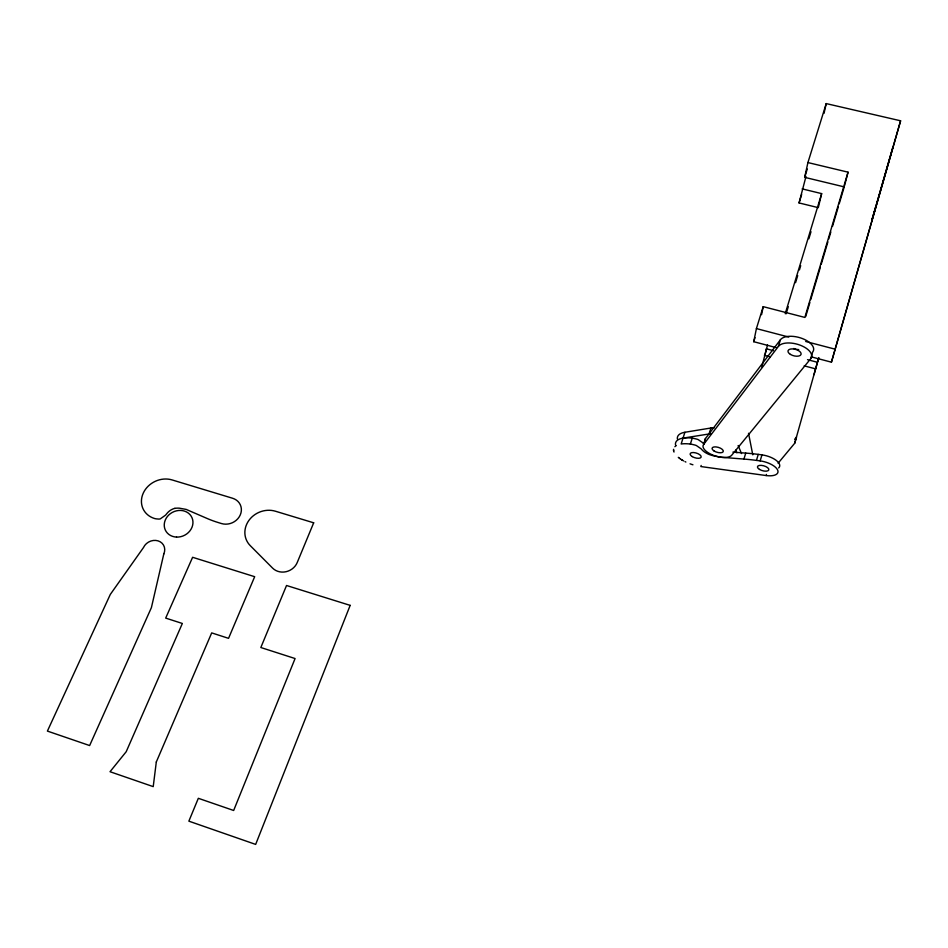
<?xml version="1.0" encoding="UTF-8"?>
<svg xmlns="http://www.w3.org/2000/svg" width="948" height="948" viewBox="0 0 948 948"><rect width="100%" height="100%" fill="white"/><g stroke="black" fill="none" stroke-linecap="round" stroke-linejoin="round"><path stroke-width="1.42" d="M673.59 449.316L673.566 449.577A23.001 9.871 17.1 0 0 673.779 451.331L674.028 452.054M776.341 347.667L753.743 341.707L756.409 328.589L763.211 306.654L804.852 317.426L848.045 172.169L807.921 162.57L804.674 177.347L844.23 186.886L839.205 203.808M761.564 314.677L763.211 306.654M761.837 366.864L767.525 344.93M765.095 354.505L766.34 348.805L773.438 350.677M802.138 188.877L821.655 193.617L818.29 207.648L799.057 202.943L805.99 176.447M824.037 113.333L826.218 103.593L900.6 120.799L831.432 362.172L811.654 356.969M844.585 185.547L848.045 172.169M778.095 463.228L794.708 443.249L817.449 362.29L807.518 359.671M817.721 361.769L818.894 357.597M831.432 362.172L900.6 120.799M813.976 374.697L818.586 358.38M794.708 443.249L796.486 437.111L794.637 439.351M810.682 358.759L812.637 352.099A17.55 8.745 14.9 0 0 802.328 338.531A17.55 8.745 14.9 0 0 780.417 339.74L705.502 438.497L703.629 444.434A15.227 6.612 16.7 0 0 713.358 455.289A15.227 6.612 16.7 0 0 731.726 455.218L810.682 358.759A17.585 8.686 15 0 0 800.337 345.238A17.585 8.686 15 0 0 778.403 346.376L703.629 444.434M892.637 147.888L871.686 220.718L875.798 206.759M701.176 465.456L700.833 466.546L766.103 475.541L766.434 474.427M766.103 475.541A15.287 6.565 16 0 0 777.704 470.196A15.287 6.565 16 0 0 760.166 460.894L761.955 454.886A15.263 6.612 15.9 0 1 776.329 460.467A15.263 6.612 15.9 0 1 778.664 467.945M805.682 316.608L809.876 302.507M810.706 299.687L820.352 267.253M821.181 264.433L827.888 241.87M828.73 239.05L830.827 231.999M832.498 226.371L838.364 206.628M714.294 427.797A15.204 6.731 16.7 0 0 710.917 428.01L684.918 432.264L681.15 444.008A23.001 9.871 17.1 0 1 690.357 444.067A18.853 8.105 17.2 0 1 692.395 444.434L694.872 445.027A6.423 2.785 17.1 0 1 696.365 445.536L701.01 448.736A28.108 12.075 17.4 0 1 701.307 449.044L702.551 450.383A13.983 6.067 16.8 0 0 709.163 454.519L710.716 455.016A22.562 9.847 16.8 0 0 713.607 455.834L720.954 457.244L743.931 459.069A112.622 45.895 15.8 0 1 756.457 460.396L758.246 454.388L761.955 454.886M785.228 313.681L821.655 193.617M786.129 313.788L788.274 306.714M795.562 282.658L797.706 275.584M799.425 269.919L800.705 265.677M808.857 238.789L811.002 231.715M743.931 459.069L745.744 453.097A112.445 46.179 15.8 0 1 758.246 454.388M778.403 346.376L780.417 339.74M807.921 162.57L826.218 103.593M753.743 341.707L754.999 337.642M804.674 177.347L807.269 168.993M799.057 202.943L801.653 194.53M683.034 438.13L709.045 433.971L710.917 428.01M690.357 444.067L692.241 438.154A18.818 8.153 17.1 0 1 694.28 438.521L696.756 439.102A6.411 2.797 17.1 0 1 698.238 439.623L702.871 442.823A28.061 12.158 17.4 0 1 703.167 443.131L704.08 444.114M674.881 446.698L675.746 445.963A23.001 9.871 17.1 0 1 676.149 445.69L676.351 445.56M174.859 508.377L176.399 508.187A21.757 19.209 -27.2 0 1 179.231 508.164L186.187 509.408L206.794 518.331A109.458 95.855 -19.5 0 0 218.087 522.502L221.453 523.545A14.623 12.988 -24.2 0 0 240.271 514.93A14.623 12.988 -24.2 0 0 232.568 498.245L172.121 479.937A22.444 19.647 -26.4 0 0 143.278 493.09A22.444 19.647 -26.4 0 0 154.465 518.485A18.391 16.104 -26.6 0 0 156.396 518.876L158.79 519.077A6.245 5.475 -27.2 0 0 160.283 518.876L165.544 515.155A27.539 24.02 -27.1 0 0 165.912 514.728L167.512 512.785A13.509 11.909 -26.8 0 1 174.847 508.318M732.923 452.125L745.744 453.097M756.457 460.396L760.166 460.894M756.409 328.589L788.795 337.061M805.693 341.481L835.271 349.219M764.361 355.31L770.049 356.815M804.177 365.845L815.553 368.855M692.929 464.781L692.751 464.733A23.001 9.871 17.1 0 1 690.76 464.07L690.049 463.809M685.866 462.043L685.06 461.652M683.698 460.941L683.224 460.681A23.001 9.871 17.1 0 1 680.249 458.82M682.323 460.159L681.47 459.626M680.072 458.702L679.349 458.168M679.147 458.014L678.294 457.339M735.755 450.122L736.892 452.789M738.136 445.513L741.526 453.571M748.529 433.283L752.783 454.839M673.649 450.786L673.566 449.968M675.509 444.802A22.965 9.93 17.1 0 1 692.241 438.154M677.382 438.995A22.93 9.99 17 0 1 684.918 432.264M709.045 433.971A15.239 6.695 16.7 0 1 710.87 433.781M703.155 442.763A5.735 2.5 17 0 1 703.89 443.332M705.122 441.649A15.204 6.66 16.7 0 1 705.502 438.497M798.702 349.587A6.755 3.365 14.9 0 1 793.772 348.497M156.302 762.002L153.221 786.627L110.027 771.719L126.203 751.717L182.348 623.464L165.687 618.096L192.61 557.294L254.68 576.692L228.551 638.336L211.688 632.897L156.302 762.002M163.803 553.952L151.396 607.644L89.633 745.555L47.4 731.086L110.3 594.443L143.456 547.589A11.423 10.084 -29.1 0 1 158.126 540.881A11.423 10.084 -29.1 0 1 163.803 553.952M350.168 605.369L255.664 844.407L188.865 821.158L198.333 798.299L233.658 810.481L295.077 658.54L260.83 647.52L286.533 585.497L350.168 605.369M313.681 522.81L297.21 562.567A14.824 13.45 -23.5 0 1 272.621 568.125L250.248 545.633A22.61 20.335 -23.1 0 1 249.028 520.239A22.61 20.335 -23.1 0 1 275.465 511.233L313.681 522.81M692.241 456.592A5.747 2.465 17.1 0 0 701.141 457.137A5.747 2.465 17.1 0 0 693.592 452.54A5.747 2.465 17.1 0 0 692.241 456.592M759.478 469.414A5.878 2.524 16 0 0 768.769 470.018A5.878 2.524 16 0 0 761.232 465.361A5.878 2.524 16 0 0 759.478 469.414M790.383 354.386A6.766 3.342 15 0 0 801.06 354.41A6.766 3.342 15 0 0 792.22 348.888A6.766 3.342 15 0 0 790.383 354.386M713.88 450.857A5.854 2.548 16.7 0 0 723.206 451.71A5.854 2.548 16.7 0 0 715.953 446.899A5.854 2.548 16.7 0 0 713.88 450.857M176.529 537.089A14.706 12.976 -26.9 0 0 191.946 517.596A14.706 12.976 -26.9 0 0 167.322 516.589A14.706 12.976 -26.9 0 0 176.529 537.089"/></g></svg>
